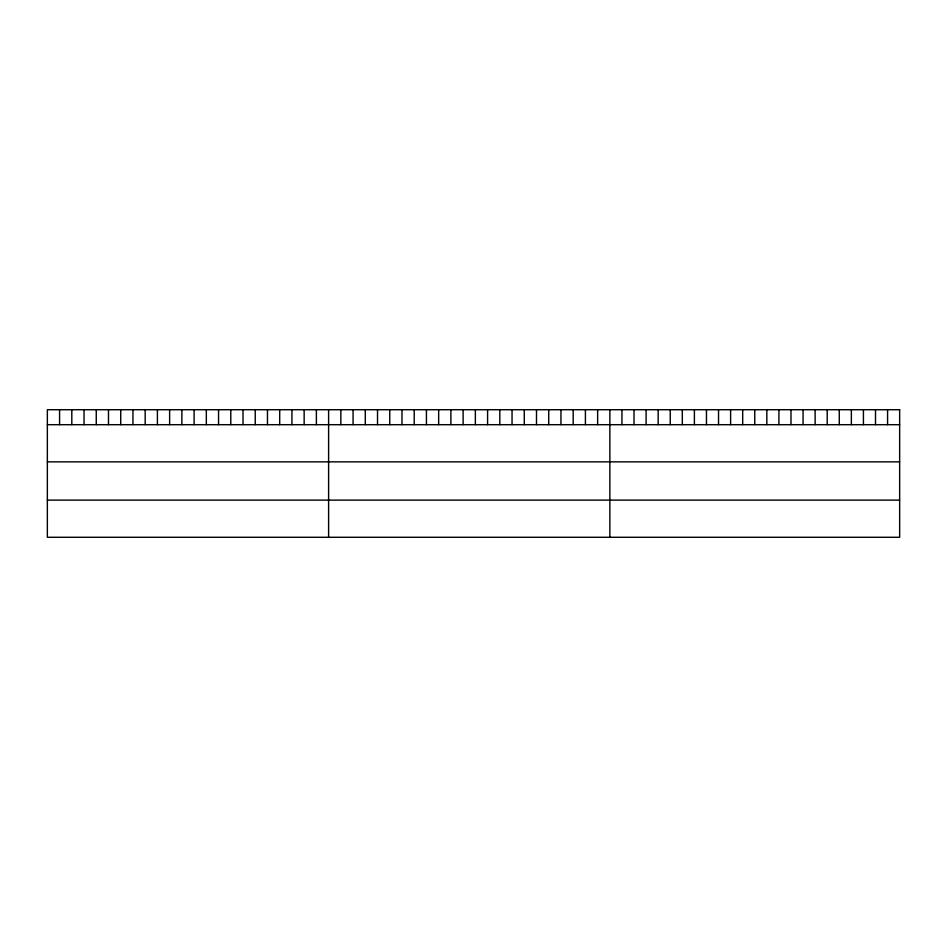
<?xml version="1.0" encoding="UTF-8"?>
<svg xmlns="http://www.w3.org/2000/svg" width="947" height="947" viewBox="0 0 947 947"><rect width="100%" height="100%" fill="white"/><g stroke="black" fill="none" stroke-linecap="round" stroke-linejoin="round"><path stroke-width="1.42" d="M47.35 424.694L899.65 424.694M47.35 461.852L899.65 461.852M47.35 500.123L899.65 500.123M887.576 409.72L887.576 424.694M875.502 409.72L875.502 424.694M863.427 409.72L863.427 424.694M851.353 409.72L851.353 424.694M839.279 409.72L839.279 424.694M827.205 409.72L827.205 424.694M815.13 409.72L815.13 424.694M803.056 409.72L803.056 424.694M790.982 409.72L790.982 424.694M778.908 409.72L778.908 424.694M766.833 409.72L766.833 424.694M754.759 409.72L754.759 424.694M742.685 409.72L742.685 424.694M730.611 409.72L730.611 424.694M718.536 409.72L718.536 424.694M706.462 409.72L706.462 424.694M694.388 409.72L694.388 424.694M682.313 409.72L682.313 424.694M670.239 409.72L670.239 424.694M658.165 409.72L658.165 424.694M646.091 409.72L646.091 424.694M634.017 409.72L634.017 424.694M621.942 409.72L621.942 424.694M609.868 409.72L609.868 537.28M597.64 409.72L597.64 424.694M585.412 409.72L585.412 424.694M573.184 409.72L573.184 424.694M560.955 409.72L560.955 424.694M548.727 409.72L548.727 424.694M536.499 409.72L536.499 424.694M524.271 409.72L524.271 424.694M512.043 409.72L512.043 424.694M499.815 409.72L499.815 424.694M487.587 409.72L487.587 424.694M475.358 409.72L475.358 424.694M463.119 409.72L463.119 424.694M450.89 409.72L450.89 424.694M438.662 409.72L438.662 424.694M426.434 409.72L426.434 424.694M414.206 409.72L414.206 424.694M401.978 409.72L401.978 424.694M389.75 409.72L389.75 424.694M377.522 409.72L377.522 424.694M365.293 409.72L365.293 424.694M353.065 409.72L353.065 424.694M340.837 409.72L340.837 424.694M328.609 409.72L328.609 537.28M316.381 409.72L316.381 424.694M304.153 409.72L304.153 424.694M291.925 409.72L291.925 424.694M279.696 409.72L279.696 424.694M267.468 409.72L267.468 424.694M255.24 409.72L255.24 424.694M243.012 409.72L243.012 424.694M230.784 409.72L230.784 424.694M218.556 409.72L218.556 424.694M206.328 409.72L206.328 424.694M194.099 409.72L194.099 424.694M181.86 409.72L181.86 424.694M169.631 409.72L169.631 424.694M157.403 409.72L157.403 424.694M145.175 409.72L145.175 424.694M132.947 409.72L132.947 424.694M120.719 409.72L120.719 424.694M108.491 409.72L108.491 424.694M96.263 409.72L96.263 424.694M84.034 409.72L84.034 424.694M71.806 409.72L71.806 424.694M59.578 409.72L59.578 424.694M899.65 409.72L47.35 409.72L47.35 537.28L899.65 537.28L899.65 409.72"/></g></svg>
